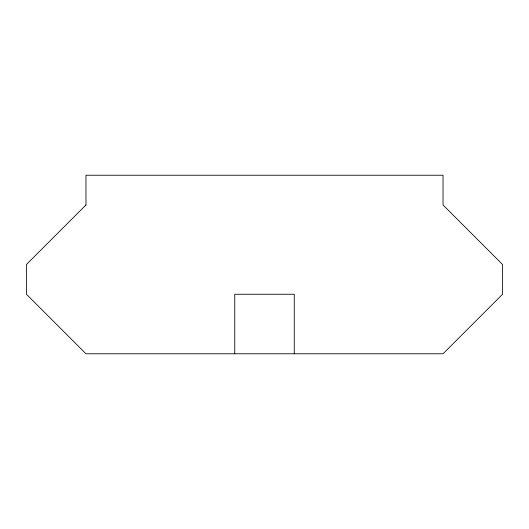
<?xml version="1.0" encoding="UTF-8"?>
<svg xmlns="http://www.w3.org/2000/svg" width="529" height="529" viewBox="0 0 529 529"><rect width="100%" height="100%" fill="white"/><g stroke="black" fill="none" stroke-linecap="round" stroke-linejoin="round"><path stroke-width="0.79" d="M294.256 353.769L294.256 294.256L234.744 294.256L234.744 353.769M85.963 204.988L26.45 264.5L26.45 294.256L85.963 353.769L443.038 353.769L502.55 294.256L502.55 264.5L443.038 204.988L443.038 175.231L85.963 175.231L85.963 204.988"/></g></svg>
